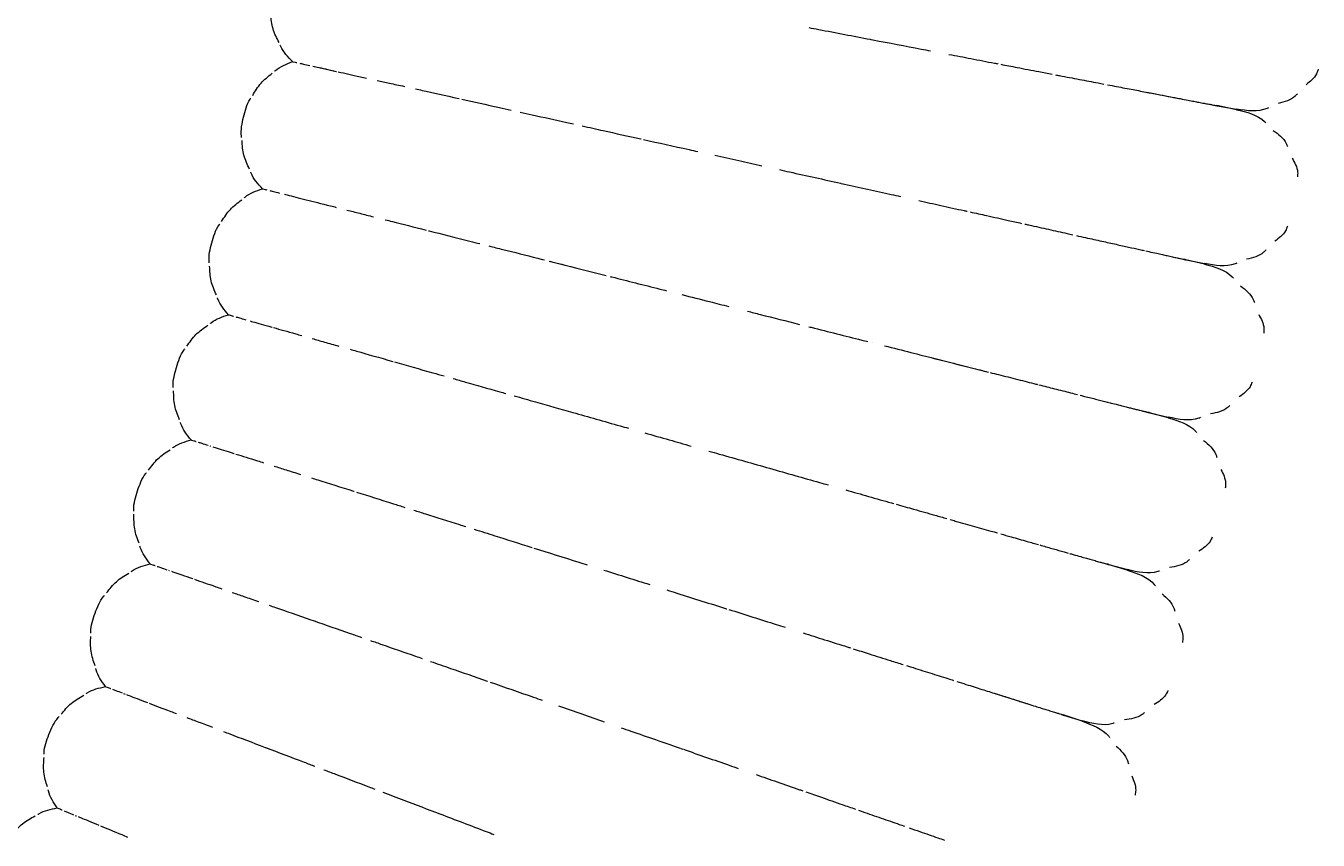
# Model space of a CAD drawing. Extents: x -360 to 379, y -342 to 365.
# Drawn here: x 57.25 to 72.05, y -156.13 to -146.8 of the extents above; entities that cross this region are included whole.
import ezdxf

# ---------------------------------------------------------------- set-up
doc = ezdxf.new("R2010")
doc.units = 0
doc.layers.get('0').update_dxf_attribs({"linetype": 'CONTINUOUS'})

msp = doc.modelspace()

# ---------------------------------------------------------------- linework, layer by layer
at = {"color": 7, "linetype": 'CONTINUOUS'}
for p, q in [((66.93, -146.96), (66.952, -146.964)), ((60.538, -147.266), (60.792, -147.323)), ((68.397, -147.241), (68.397, -147.241)), ((69.619, -147.475), (69.619, -147.475)), ((70.093, -147.565), (70.437, -147.631)), ((71.117, -147.765), (70.894, -147.718)), ((70.896, -147.719), (71.118, -147.758)), ((71.503, -147.742), (71.503, -147.742)), ((71.117, -147.765), (71.117, -147.765)), ((66.59, -148.608), (66.611, -148.613)), ((60.013, -148.683), (60.015, -148.683)), ((68.048, -148.931), (68.048, -148.931)), ((63.153, -149.475), (63.192, -149.485)), ((63.246, -149.499), (63.897, -149.663)), ((70.751, -149.534), (70.537, -149.483)), ((70.542, -149.484), (70.753, -149.527)), ((70.598, -149.495), (70.598, -149.495)), ((70.598, -149.497), (70.598, -149.497)), ((71.138, -149.523), (71.138, -149.523)), ((71.099, -149.701), (71.099, -149.701)), ((66.952, -150.434), (66.952, -150.434)), ((67.652, -150.611), (68.277, -150.769)), ((68.844, -150.912), (68.844, -150.912)), ((69.656, -151.117), (69.657, -151.117)), ((70.107, -151.231), (70.336, -151.285)), ((70.335, -151.292), (70.122, -151.235)), ((70.182, -151.251), (70.182, -151.251)), ((70.183, -151.249), (70.183, -151.249)), ((70.722, -151.292), (70.722, -151.292)), ((70.677, -151.469), (70.677, -151.469)), ((59.356, -151.613), (59.365, -151.616)), ((67.204, -152.278), (67.204, -152.278)), ((58.883, -153.038), (58.892, -153.042)), ((69.867, -153.037), (69.649, -152.971)), ((69.652, -152.972), (69.869, -153.03)), ((69.716, -152.989), (69.716, -152.989)), ((69.716, -152.991), (69.716, -152.991)), ((70.254, -153.048), (70.254, -153.048)), ((70.204, -153.224), (70.204, -153.224)), ((60.525, -153.609), (60.566, -153.623)), ((66.708, -153.931), (66.708, -153.931)), ((68.355, -154.45), (68.689, -154.556)), ((69.349, -154.767), (69.132, -154.695)), ((69.135, -154.696), (69.351, -154.761)), ((69.735, -154.79), (69.735, -154.79)), ((69.68, -154.964), (69.68, -154.964)), ((59.994, -155.068), (60.034, -155.083)), ((64.754, -155.079), (64.775, -155.086))]:
    msp.add_line(p, q, dxfattribs=at)
at = {"color": 7, "linetype": 'CONTINUOUS', "flags": 128}
for points in [[(59.626, -150.129), (59.628, -150.129), (59.63, -150.13)], [(59.196, -151.563), (59.198, -151.563), (59.201, -151.564)], [(58.726, -152.984), (58.728, -152.984), (58.73, -152.985)], [(58.214, -154.39), (58.216, -154.391), (58.218, -154.392)], [(58.37, -154.45), (58.379, -154.453), (58.386, -154.456)], [(57.661, -155.781), (57.663, -155.782), (57.665, -155.783)], [(57.815, -155.845), (57.824, -155.849), (57.831, -155.852)]]:
    msp.add_lwpolyline(points, dxfattribs=at)
at = {"color": 7, "linetype": 'CONTINUOUS'}
for points, knots in [([(60.151, -146.996), (60.124, -146.944), (60.072, -146.841), (60.06, -146.727), (60.054, -146.67)], [0, 0, 0, 0, 0.50285, 1, 1, 1, 1]), ([(66.218, -146.824), (66.257, -146.831), (66.493, -146.876), (66.732, -146.922), (66.925, -146.959), (66.926, -146.959)], [0, 0, 0, 0, 0.1614857, 0.9933419, 1, 1, 1, 1]), ([(66.953, -146.965), (67.14, -147), (67.365, -147.043), (67.577, -147.084), (67.613, -147.091)], [0, 0, 0, 0, 0.832487, 1, 1, 1, 1]), ([(60.304, -147.214), (60.252, -147.16), (60.197, -147.103), (60.166, -147.031), (60.164, -147.027)], [0, 0, 0, 0, 0.941576, 1, 1, 1, 1]), ([(67.825, -147.131), (67.909, -147.147), (68.087, -147.181), (68.271, -147.217), (68.371, -147.236), (68.384, -147.238)], [0, 0, 0, 0, 0.440217, 0.928285, 1, 1, 1, 1]), ([(60.098, -147.325), (60.102, -147.322), (60.16, -147.27), (60.234, -147.241), (60.304, -147.214)], [0, 0, 0, 0, 0.058424, 1, 1, 1, 1]), ([(60.304, -147.214), (60.305, -147.215), (60.308, -147.215), (60.348, -147.224), (60.355, -147.225)], [0, 0, 0, 0, 0.8274, 1, 1, 1, 1]), ([(60.388, -147.233), (60.4, -147.235), (60.424, -147.241), (60.476, -147.252), (60.503, -147.258)], [0, 0, 0, 0, 0.4836926, 1, 1, 1, 1]), ([(60.557, -147.27), (60.567, -147.272), (60.628, -147.286), (60.714, -147.305), (60.807, -147.326), (60.809, -147.326)], [0, 0, 0, 0, 0.155416, 0.988095, 1, 1, 1, 1]), ([(68.418, -147.245), (68.48, -147.257), (68.629, -147.285), (68.826, -147.323), (68.957, -147.348), (69.008, -147.358)], [0, 0, 0, 0, 0.30616, 0.7283666, 1, 1, 1, 1]), ([(72.054, -147.302), (72.048, -147.32), (72.024, -147.393), (71.962, -147.441), (71.916, -147.478)], [0, 0, 0, 0, 0.252425, 1, 1, 1, 1]), ([(59.848, -147.602), (59.877, -147.553), (59.936, -147.454), (60.027, -147.383), (60.073, -147.348)], [0, 0, 0, 0, 0.49715, 1, 1, 1, 1]), ([(60.829, -147.331), (60.907, -147.348), (61.002, -147.369), (61.129, -147.397), (61.153, -147.403)], [0, 0, 0, 0, 0.810091, 1, 1, 1, 1]), ([(61.276, -147.43), (61.321, -147.44), (61.413, -147.46), (61.527, -147.485), (61.586, -147.498)], [0, 0, 0, 0, 0.487683, 1, 1, 1, 1]), ([(69.044, -147.365), (69.06, -147.368), (69.155, -147.386), (69.319, -147.417), (69.488, -147.45), (69.577, -147.467), (69.599, -147.471)], [0, 0, 0, 0, 0.079473, 0.476421, 0.870954, 1, 1, 1, 1]), ([(61.715, -147.527), (61.739, -147.532), (61.888, -147.565), (62.057, -147.603), (62.212, -147.637), (62.214, -147.638)], [0, 0, 0, 0, 0.1606027, 0.9898811, 1, 1, 1, 1]), ([(69.64, -147.479), (69.676, -147.485), (69.778, -147.505), (69.931, -147.534), (70.097, -147.566), (70.24, -147.593), (70.349, -147.614), (70.407, -147.625), (70.427, -147.629)], [0, 0, 0, 0, 0.1138254, 0.3316715, 0.5363807, 0.7280406, 0.9067355, 1, 1, 1, 1]), ([(71.817, -147.582), (71.808, -147.591), (71.752, -147.653), (71.668, -147.675), (71.597, -147.694)], [0, 0, 0, 0, 0.152317, 1, 1, 1, 1]), ([(59.743, -147.85), (59.761, -147.777), (59.78, -147.7), (59.825, -147.635), (59.828, -147.631)], [0, 0, 0, 0, 0.938693, 1, 1, 1, 1]), ([(62.243, -147.644), (62.383, -147.675), (62.564, -147.715), (62.764, -147.76), (62.809, -147.77)], [0, 0, 0, 0, 0.774165, 1, 1, 1, 1]), ([(70.443, -147.632), (70.453, -147.634), (70.497, -147.643), (70.559, -147.655), (70.63, -147.668), (70.691, -147.68), (70.748, -147.691), (70.799, -147.7), (70.839, -147.708), (70.864, -147.713), (70.88, -147.716), (70.889, -147.718), (70.894, -147.719), (70.895, -147.719), (70.896, -147.719)], [0, 0, 0, 0, 0.0480637, 0.2005773, 0.3207763, 0.4297722, 0.5574432, 0.6851486, 0.7909405, 0.8749479, 0.9216684, 0.9594603, 0.9832382, 1, 1, 1, 1]), ([(71.487, -147.743), (71.481, -147.745), (71.368, -147.796), (71.24, -147.777), (71.118, -147.758)], [0, 0, 0, 0, 0.05147, 1, 1, 1, 1]), ([(59.721, -148.083), (59.72, -148.078), (59.709, -148), (59.727, -147.923), (59.743, -147.85)], [0, 0, 0, 0, 0.061307, 1, 1, 1, 1]), ([(62.914, -147.793), (62.96, -147.803), (63.131, -147.841), (63.336, -147.886), (63.499, -147.923), (63.524, -147.928)], [0, 0, 0, 0, 0.233802, 0.881712, 1, 1, 1, 1]), ([(71.117, -147.765), (71.237, -147.792), (71.363, -147.821), (71.449, -147.91), (71.453, -147.915)], [0, 0, 0, 0, 0.9488845, 1, 1, 1, 1]), ([(63.624, -147.95), (63.704, -147.968), (63.923, -148.017), (64.15, -148.067), (64.299, -148.1), (64.3, -148.1)], [0, 0, 0, 0, 0.3625156, 0.9941981, 1, 1, 1, 1]), ([(71.539, -148.001), (71.598, -148.045), (71.667, -148.096), (71.697, -148.175), (71.701, -148.187)], [0, 0, 0, 0, 0.847683, 1, 1, 1, 1]), ([(59.812, -148.446), (59.788, -148.394), (59.738, -148.29), (59.73, -148.175), (59.726, -148.118)], [0, 0, 0, 0, 0.50285, 1, 1, 1, 1]), ([(64.325, -148.106), (64.498, -148.144), (64.704, -148.19), (64.914, -148.236), (64.948, -148.244)], [0, 0, 0, 0, 0.841155, 1, 1, 1, 1]), ([(65.141, -148.287), (65.233, -148.307), (65.413, -148.347), (65.593, -148.387), (65.682, -148.406)], [0, 0, 0, 0, 0.511183, 1, 1, 1, 1]), ([(71.755, -148.32), (71.784, -148.371), (71.824, -148.439), (71.819, -148.515), (71.818, -148.534)], [0, 0, 0, 0, 0.747575, 1, 1, 1, 1]), ([(59.959, -148.669), (59.908, -148.614), (59.855, -148.555), (59.827, -148.482), (59.825, -148.478)], [0, 0, 0, 0, 0.941576, 1, 1, 1, 1]), ([(65.883, -148.451), (65.921, -148.46), (66.156, -148.512), (66.393, -148.564), (66.585, -148.607), (66.587, -148.607)], [0, 0, 0, 0, 0.162427, 0.994255, 1, 1, 1, 1]), ([(66.61, -148.612), (66.797, -148.654), (67.022, -148.704), (67.234, -148.751), (67.269, -148.758)], [0, 0, 0, 0, 0.834438, 1, 1, 1, 1]), ([(59.75, -148.774), (59.754, -148.771), (59.813, -148.72), (59.888, -148.694), (59.959, -148.669)], [0, 0, 0, 0, 0.058424, 1, 1, 1, 1]), ([(59.959, -148.669), (59.961, -148.67), (59.963, -148.67), (60.003, -148.68), (60.009, -148.682)], [0, 0, 0, 0, 0.831044, 1, 1, 1, 1]), ([(60.043, -148.69), (60.055, -148.693), (60.079, -148.699), (60.13, -148.712), (60.156, -148.719)], [0, 0, 0, 0, 0.49462, 1, 1, 1, 1]), ([(60.212, -148.733), (60.222, -148.736), (60.283, -148.751), (60.459, -148.795), (60.649, -148.843), (60.784, -148.877), (60.805, -148.883)], [0, 0, 0, 0, 0.081612, 0.499396, 0.918524, 1, 1, 1, 1]), ([(59.492, -149.044), (59.523, -148.995), (59.585, -148.899), (59.677, -148.83), (59.724, -148.796)], [0, 0, 0, 0, 0.49715, 1, 1, 1, 1]), ([(60.927, -148.914), (60.975, -148.926), (61.066, -148.949), (61.179, -148.977), (61.233, -148.991)], [0, 0, 0, 0, 0.520457, 1, 1, 1, 1]), ([(67.479, -148.805), (67.564, -148.824), (67.741, -148.863), (67.924, -148.904), (68.023, -148.925), (68.035, -148.928)], [0, 0, 0, 0, 0.441884, 0.929899, 1, 1, 1, 1]), ([(59.38, -149.288), (59.4, -149.216), (59.422, -149.139), (59.468, -149.076), (59.471, -149.072)], [0, 0, 0, 0, 0.938693, 1, 1, 1, 1]), ([(61.367, -149.025), (61.394, -149.031), (61.534, -149.067), (61.7, -149.109), (61.834, -149.143)], [0, 0, 0, 0, 0.191258, 1, 1, 1, 1]), ([(68.068, -148.936), (68.131, -148.949), (68.28, -148.982), (68.475, -149.026), (68.605, -149.054), (68.655, -149.066)], [0, 0, 0, 0, 0.308384, 0.730598, 1, 1, 1, 1]), ([(68.692, -149.074), (68.708, -149.077), (68.803, -149.098), (68.965, -149.134), (69.133, -149.172), (69.221, -149.191), (69.243, -149.196)], [0, 0, 0, 0, 0.081016, 0.478202, 0.872962, 1, 1, 1, 1]), ([(61.864, -149.15), (61.866, -149.151), (62.01, -149.187), (62.208, -149.237), (62.413, -149.289), (62.451, -149.298)], [0, 0, 0, 0, 0.011005, 0.816756, 1, 1, 1, 1]), ([(69.284, -149.205), (69.319, -149.213), (69.422, -149.236), (69.574, -149.269), (69.738, -149.306), (69.881, -149.337), (69.989, -149.361), (70.046, -149.374), (70.065, -149.378)], [0, 0, 0, 0, 0.115223, 0.333151, 0.537918, 0.729614, 0.908321, 1, 1, 1, 1]), ([(71.702, -149.099), (71.695, -149.117), (71.669, -149.188), (71.606, -149.235), (71.559, -149.27)], [0, 0, 0, 0, 0.252425, 1, 1, 1, 1]), ([(59.351, -149.52), (59.35, -149.515), (59.342, -149.438), (59.361, -149.36), (59.38, -149.288)], [0, 0, 0, 0, 0.061307, 1, 1, 1, 1]), ([(62.555, -149.325), (62.608, -149.338), (62.787, -149.383), (62.993, -149.435), (63.148, -149.474), (63.166, -149.479)], [0, 0, 0, 0, 0.271215, 0.917501, 1, 1, 1, 1]), ([(71.456, -149.371), (71.448, -149.38), (71.39, -149.441), (71.305, -149.46), (71.234, -149.477)], [0, 0, 0, 0, 0.152317, 1, 1, 1, 1]), ([(63.251, -149.5), (63.343, -149.523), (63.554, -149.577), (63.775, -149.632), (63.899, -149.664)], [0, 0, 0, 0, 0.43767, 1, 1, 1, 1]), ([(70.081, -149.382), (70.092, -149.384), (70.136, -149.394), (70.198, -149.408), (70.268, -149.423), (70.329, -149.437), (70.386, -149.449), (70.436, -149.461), (70.476, -149.469), (70.501, -149.475), (70.517, -149.478), (70.525, -149.48), (70.53, -149.481), (70.532, -149.482), (70.533, -149.482), (70.531, -149.482), (70.529, -149.481), (70.528, -149.481), (70.527, -149.481), (70.526, -149.48), (70.525, -149.48), (70.522, -149.48), (70.521, -149.479), (70.52, -149.479)], [0, 0, 0, 0, 0.047801, 0.195248, 0.311488, 0.416872, 0.540417, 0.664001, 0.766301, 0.847444, 0.892686, 0.929185, 0.952262, 0.970106, 0.98265, 0.990588, 0.992673, 0.99353, 0.994308, 0.995057, 0.995831, 0.997637, 1, 1, 1, 1]), ([(71.121, -149.523), (71.116, -149.525), (71.002, -149.573), (70.874, -149.549), (70.753, -149.527)], [0, 0, 0, 0, 0.051116, 1, 1, 1, 1]), ([(59.432, -149.886), (59.409, -149.833), (59.363, -149.728), (59.357, -149.613), (59.355, -149.556)], [0, 0, 0, 0, 0.50285, 1, 1, 1, 1]), ([(70.751, -149.534), (70.87, -149.565), (70.996, -149.598), (71.079, -149.689), (71.084, -149.694)], [0, 0, 0, 0, 0.9485297, 1, 1, 1, 1]), ([(63.943, -149.675), (63.949, -149.676), (64.135, -149.723), (64.352, -149.778), (64.564, -149.831), (64.589, -149.838)], [0, 0, 0, 0, 0.030027, 0.885119, 1, 1, 1, 1]), ([(71.166, -149.782), (71.224, -149.828), (71.292, -149.881), (71.319, -149.96), (71.323, -149.973)], [0, 0, 0, 0, 0.847683, 1, 1, 1, 1]), ([(59.572, -150.113), (59.523, -150.057), (59.471, -149.996), (59.445, -149.923), (59.444, -149.918)], [0, 0, 0, 0, 0.941576, 1, 1, 1, 1]), ([(64.766, -149.882), (64.871, -149.909), (65.05, -149.954), (65.23, -150), (65.304, -150.018)], [0, 0, 0, 0, 0.589337, 1, 1, 1, 1]), ([(59.36, -150.212), (59.364, -150.209), (59.425, -150.16), (59.5, -150.136), (59.572, -150.113)], [0, 0, 0, 0, 0.0584237, 1, 1, 1, 1]), ([(59.572, -150.113), (59.574, -150.114), (59.576, -150.115), (59.615, -150.126), (59.622, -150.128)], [0, 0, 0, 0, 0.828202, 1, 1, 1, 1]), ([(65.516, -150.072), (65.565, -150.084), (65.766, -150.135), (65.964, -150.185), (66.113, -150.223)], [0, 0, 0, 0, 0.243704, 1, 1, 1, 1]), ([(71.373, -150.108), (71.401, -150.159), (71.438, -150.228), (71.432, -150.304), (71.43, -150.323)], [0, 0, 0, 0, 0.747575, 1, 1, 1, 1]), ([(59.094, -150.474), (59.126, -150.427), (59.191, -150.332), (59.286, -150.266), (59.333, -150.233)], [0, 0, 0, 0, 0.4971503, 1, 1, 1, 1]), ([(59.655, -150.137), (59.667, -150.14), (59.69, -150.147), (59.741, -150.162), (59.768, -150.169)], [0, 0, 0, 0, 0.486099, 1, 1, 1, 1]), ([(59.822, -150.184), (59.831, -150.187), (59.892, -150.204), (59.977, -150.228), (60.069, -150.254), (60.07, -150.255)], [0, 0, 0, 0, 0.1571244, 0.9904026, 1, 1, 1, 1]), ([(60.087, -150.259), (60.165, -150.282), (60.26, -150.309), (60.386, -150.344), (60.41, -150.351)], [0, 0, 0, 0, 0.815704, 1, 1, 1, 1]), ([(66.22, -150.25), (66.229, -150.252), (66.435, -150.304), (66.663, -150.362), (66.873, -150.414), (66.897, -150.42)], [0, 0, 0, 0, 0.037748, 0.889358, 1, 1, 1, 1]), ([(60.531, -150.385), (60.576, -150.398), (60.667, -150.424), (60.779, -150.456), (60.835, -150.472)], [0, 0, 0, 0, 0.494902, 1, 1, 1, 1]), ([(58.975, -150.715), (58.997, -150.644), (59.021, -150.568), (59.069, -150.506), (59.072, -150.502)], [0, 0, 0, 0, 0.938693, 1, 1, 1, 1]), ([(60.964, -150.508), (60.988, -150.515), (61.136, -150.557), (61.302, -150.604), (61.455, -150.648), (61.456, -150.648)], [0, 0, 0, 0, 0.164832, 0.994601, 1, 1, 1, 1]), ([(67.087, -150.468), (67.188, -150.494), (67.383, -150.543), (67.655, -150.612), (67.912, -150.677), (68.111, -150.727), (68.221, -150.755), (68.253, -150.763)], [0, 0, 0, 0, 0.2436473, 0.4672965, 0.6893661, 0.9098517, 1, 1, 1, 1]), ([(61.472, -150.652), (61.615, -150.693), (61.797, -150.745), (61.998, -150.802), (62.041, -150.814)], [0, 0, 0, 0, 0.7862591, 1, 1, 1, 1]), ([(58.939, -150.946), (58.939, -150.942), (58.932, -150.864), (58.954, -150.787), (58.975, -150.715)], [0, 0, 0, 0, 0.061307, 1, 1, 1, 1]), ([(62.145, -150.843), (62.192, -150.856), (62.362, -150.905), (62.565, -150.962), (62.724, -151.007), (62.747, -151.014)], [0, 0, 0, 0, 0.241914, 0.889682, 1, 1, 1, 1]), ([(68.298, -150.774), (68.329, -150.782), (68.438, -150.809), (68.612, -150.853), (68.761, -150.891), (68.832, -150.909), (68.838, -150.91)], [0, 0, 0, 0, 0.160534, 0.565887, 0.968263, 1, 1, 1, 1]), ([(59.01, -151.315), (58.988, -151.261), (58.945, -151.154), (58.943, -151.039), (58.942, -150.982)], [0, 0, 0, 0, 0.50285, 1, 1, 1, 1]), ([(68.856, -150.915), (68.915, -150.93), (69.042, -150.962), (69.188, -150.999), (69.272, -151.02), (69.298, -151.027)], [0, 0, 0, 0, 0.378734, 0.802287, 1, 1, 1, 1]), ([(71.297, -150.884), (71.29, -150.902), (71.262, -150.973), (71.198, -151.018), (71.15, -151.052)], [0, 0, 0, 0, 0.252425, 1, 1, 1, 1]), ([(62.843, -151.041), (62.925, -151.064), (63.143, -151.126), (63.549, -151.241), (63.905, -151.342), (64.121, -151.403), (64.152, -151.412)], [0, 0, 0, 0, 0.194433, 0.52231, 0.93108, 1, 1, 1, 1]), ([(69.329, -151.034), (69.346, -151.039), (69.413, -151.056), (69.516, -151.081), (69.606, -151.104), (69.647, -151.115), (69.652, -151.116)], [0, 0, 0, 0, 0.139997, 0.561078, 0.951274, 1, 1, 1, 1]), ([(69.661, -151.118), (69.688, -151.125), (69.746, -151.14), (69.818, -151.158), (69.88, -151.173), (69.928, -151.186), (69.972, -151.197), (70.008, -151.206), (70.036, -151.213), (70.057, -151.218), (70.074, -151.222), (70.087, -151.226), (70.098, -151.229), (70.109, -151.231), (70.117, -151.233), (70.118, -151.233), (70.116, -151.233), (70.115, -151.233), (70.114, -151.232), (70.113, -151.232), (70.111, -151.232), (70.11, -151.232), (70.108, -151.231), (70.107, -151.231), (70.106, -151.23)], [0, 0, 0, 0, 0.1206461, 0.2641937, 0.3659746, 0.459036, 0.5434142, 0.6408817, 0.700539, 0.7543949, 0.8024679, 0.8447763, 0.8813394, 0.9121778, 0.9688899, 0.9849808, 0.9901067, 0.9920051, 0.9935241, 0.9944995, 0.9953988, 0.9963201, 0.9973554, 1, 1, 1, 1]), ([(71.044, -151.15), (71.035, -151.159), (70.976, -151.217), (70.891, -151.234), (70.819, -151.249)], [0, 0, 0, 0, 0.152317, 1, 1, 1, 1]), ([(70.335, -151.292), (70.453, -151.326), (70.577, -151.363), (70.658, -151.456), (70.662, -151.461)], [0, 0, 0, 0, 0.94853, 1, 1, 1, 1]), ([(70.705, -151.291), (70.699, -151.294), (70.584, -151.338), (70.457, -151.311), (70.336, -151.285)], [0, 0, 0, 0, 0.05147, 1, 1, 1, 1]), ([(59.143, -151.546), (59.096, -151.488), (59.046, -151.426), (59.022, -151.352), (59.02, -151.347)], [0, 0, 0, 0, 0.941576, 1, 1, 1, 1]), ([(58.929, -151.638), (58.932, -151.635), (58.995, -151.589), (59.071, -151.567), (59.143, -151.546)], [0, 0, 0, 0, 0.058424, 1, 1, 1, 1]), ([(59.143, -151.546), (59.145, -151.546), (59.147, -151.547), (59.186, -151.559), (59.193, -151.562)], [0, 0, 0, 0, 0.827489, 1, 1, 1, 1]), ([(59.225, -151.572), (59.237, -151.575), (59.26, -151.583), (59.311, -151.599), (59.337, -151.607)], [0, 0, 0, 0, 0.48396, 1, 1, 1, 1]), ([(64.34, -151.466), (64.433, -151.492), (64.61, -151.542), (64.788, -151.593), (64.872, -151.617)], [0, 0, 0, 0, 0.5286633, 1, 1, 1, 1]), ([(70.742, -151.552), (70.798, -151.599), (70.865, -151.655), (70.89, -151.735), (70.893, -151.747)], [0, 0, 0, 0, 0.847683, 1, 1, 1, 1]), ([(58.655, -151.893), (58.689, -151.846), (58.756, -151.753), (58.853, -151.69), (58.901, -151.659)], [0, 0, 0, 0, 0.4971503, 1, 1, 1, 1]), ([(59.39, -151.624), (59.4, -151.627), (59.46, -151.646), (59.544, -151.672), (59.635, -151.701), (59.636, -151.701)], [0, 0, 0, 0, 0.155606, 0.988352, 1, 1, 1, 1]), ([(59.656, -151.708), (59.732, -151.732), (59.826, -151.761), (59.95, -151.8), (59.973, -151.808)], [0, 0, 0, 0, 0.810716, 1, 1, 1, 1]), ([(65.073, -151.674), (65.113, -151.685), (65.348, -151.751), (65.774, -151.872), (66.192, -151.991), (66.408, -152.052), (66.44, -152.061)], [0, 0, 0, 0, 0.086163, 0.502788, 0.925651, 1, 1, 1, 1]), ([(60.093, -151.845), (60.137, -151.859), (60.227, -151.888), (60.339, -151.923), (60.395, -151.941)], [0, 0, 0, 0, 0.488487, 1, 1, 1, 1]), ([(70.94, -151.883), (70.966, -151.936), (71.001, -152.006), (70.992, -152.081), (70.99, -152.1)], [0, 0, 0, 0, 0.747575, 1, 1, 1, 1]), ([(58.529, -152.13), (58.553, -152.059), (58.579, -151.984), (58.629, -151.924), (58.632, -151.92)], [0, 0, 0, 0, 0.938693, 1, 1, 1, 1]), ([(60.522, -151.981), (60.546, -151.988), (60.691, -152.034), (60.856, -152.086), (61.008, -152.134), (61.009, -152.134)], [0, 0, 0, 0, 0.161072, 0.990398, 1, 1, 1, 1]), ([(58.487, -152.36), (58.486, -152.355), (58.482, -152.277), (58.506, -152.201), (58.529, -152.13)], [0, 0, 0, 0, 0.061307, 1, 1, 1, 1]), ([(61.036, -152.143), (61.173, -152.186), (61.351, -152.242), (61.547, -152.304), (61.59, -152.318)], [0, 0, 0, 0, 0.77547, 1, 1, 1, 1]), ([(66.644, -152.119), (66.731, -152.144), (66.909, -152.194), (67.09, -152.246), (67.184, -152.272), (67.194, -152.275)], [0, 0, 0, 0, 0.459376, 0.946662, 1, 1, 1, 1]), ([(67.221, -152.283), (67.288, -152.302), (67.439, -152.344), (67.632, -152.399), (67.755, -152.434), (67.8, -152.447)], [0, 0, 0, 0, 0.332059, 0.753813, 1, 1, 1, 1]), ([(58.546, -152.73), (58.526, -152.676), (58.486, -152.568), (58.488, -152.453), (58.488, -152.396)], [0, 0, 0, 0, 0.5028497, 1, 1, 1, 1]), ([(61.693, -152.35), (61.738, -152.364), (61.905, -152.417), (62.106, -152.48), (62.265, -152.53), (62.289, -152.538)], [0, 0, 0, 0, 0.2346612, 0.882548, 1, 1, 1, 1]), ([(67.84, -152.458), (67.859, -152.464), (67.955, -152.491), (68.118, -152.537), (68.28, -152.583), (68.363, -152.606), (68.38, -152.611)], [0, 0, 0, 0, 0.097557, 0.49705, 0.894001, 1, 1, 1, 1]), ([(62.387, -152.569), (62.465, -152.593), (62.679, -152.661), (62.901, -152.731), (63.047, -152.777), (63.048, -152.777)], [0, 0, 0, 0, 0.363553, 0.994871, 1, 1, 1, 1]), ([(68.419, -152.622), (68.458, -152.634), (68.563, -152.663), (68.708, -152.704), (68.809, -152.733), (68.852, -152.745)], [0, 0, 0, 0, 0.251875, 0.673981, 1, 1, 1, 1]), ([(58.673, -152.965), (58.627, -152.906), (58.579, -152.842), (58.557, -152.768), (58.556, -152.763)], [0, 0, 0, 0, 0.941576, 1, 1, 1, 1]), ([(68.867, -152.749), (68.871, -152.751), (68.927, -152.766), (69.019, -152.793), (69.122, -152.822), (69.174, -152.837), (69.19, -152.841)], [0, 0, 0, 0, 0.03889, 0.452716, 0.838014, 1, 1, 1, 1]), ([(70.841, -152.658), (70.833, -152.675), (70.803, -152.745), (70.737, -152.788), (70.689, -152.82)], [0, 0, 0, 0, 0.2524251, 1, 1, 1, 1]), ([(63.069, -152.784), (63.239, -152.837), (63.441, -152.901), (63.648, -152.966), (63.68, -152.976)], [0, 0, 0, 0, 0.8427331, 1, 1, 1, 1]), ([(69.206, -152.846), (69.22, -152.85), (69.266, -152.863), (69.33, -152.881), (69.398, -152.9), (69.457, -152.917), (69.513, -152.933), (69.562, -152.947), (69.6, -152.957), (69.623, -152.964), (69.636, -152.968), (69.643, -152.969), (69.648, -152.971), (69.651, -152.972), (69.652, -152.972), (69.651, -152.972), (69.649, -152.971), (69.647, -152.971), (69.646, -152.97), (69.645, -152.97), (69.644, -152.97), (69.642, -152.969), (69.641, -152.969), (69.64, -152.969)], [0, 0, 0, 0, 0.0621, 0.209111, 0.326432, 0.430843, 0.554495, 0.678957, 0.781018, 0.860812, 0.892571, 0.91986, 0.942698, 0.967087, 0.98367, 0.99041, 0.992754, 0.994552, 0.995325, 0.996082, 0.996881, 0.997778, 1, 1, 1, 1]), ([(70.58, -152.915), (70.571, -152.924), (70.51, -152.981), (70.424, -152.996), (70.352, -153.008)], [0, 0, 0, 0, 0.152317, 1, 1, 1, 1]), ([(58.175, -153.298), (58.21, -153.252), (58.28, -153.161), (58.378, -153.101), (58.428, -153.071)], [0, 0, 0, 0, 0.49715, 1, 1, 1, 1]), ([(58.456, -153.051), (58.46, -153.049), (58.523, -153.004), (58.6, -152.984), (58.673, -152.965)], [0, 0, 0, 0, 0.058424, 1, 1, 1, 1]), ([(58.673, -152.965), (58.674, -152.966), (58.677, -152.967), (58.715, -152.98), (58.722, -152.982)], [0, 0, 0, 0, 0.8271845, 1, 1, 1, 1]), ([(58.754, -152.994), (58.766, -152.997), (58.789, -153.006), (58.839, -153.023), (58.865, -153.032)], [0, 0, 0, 0, 0.483047, 1, 1, 1, 1]), ([(58.918, -153.05), (58.927, -153.054), (58.986, -153.074), (59.069, -153.103), (59.16, -153.135), (59.161, -153.135)], [0, 0, 0, 0, 0.154958, 0.987476, 1, 1, 1, 1]), ([(63.869, -153.036), (63.959, -153.064), (64.134, -153.12), (64.311, -153.175), (64.397, -153.202)], [0, 0, 0, 0, 0.512924, 1, 1, 1, 1]), ([(69.867, -153.037), (69.984, -153.075), (70.108, -153.115), (70.185, -153.211), (70.189, -153.216)], [0, 0, 0, 0, 0.948884, 1, 1, 1, 1]), ([(70.237, -153.047), (70.231, -153.049), (70.115, -153.09), (69.988, -153.059), (69.869, -153.03)], [0, 0, 0, 0, 0.05147, 1, 1, 1, 1]), ([(59.182, -153.142), (59.257, -153.168), (59.349, -153.2), (59.471, -153.243), (59.495, -153.251)], [0, 0, 0, 0, 0.8085852, 1, 1, 1, 1]), ([(58.042, -153.531), (58.068, -153.461), (58.096, -153.387), (58.148, -153.328), (58.151, -153.324)], [0, 0, 0, 0, 0.938693, 1, 1, 1, 1]), ([(59.614, -153.292), (59.657, -153.307), (59.746, -153.338), (59.856, -153.377), (59.913, -153.396)], [0, 0, 0, 0, 0.485746, 1, 1, 1, 1]), ([(64.593, -153.264), (64.631, -153.276), (64.861, -153.349), (65.093, -153.422), (65.28, -153.481), (65.281, -153.481)], [0, 0, 0, 0, 0.1633538, 0.9951368, 1, 1, 1, 1]), ([(70.267, -153.309), (70.322, -153.358), (70.387, -153.415), (70.409, -153.496), (70.412, -153.508)], [0, 0, 0, 0, 0.847683, 1, 1, 1, 1]), ([(60.038, -153.44), (60.061, -153.448), (60.204, -153.498), (60.368, -153.554), (60.519, -153.607), (60.521, -153.608)], [0, 0, 0, 0, 0.159469, 0.988607, 1, 1, 1, 1]), ([(65.301, -153.487), (65.485, -153.545), (65.705, -153.615), (65.913, -153.681), (65.948, -153.691)], [0, 0, 0, 0, 0.836305, 1, 1, 1, 1]), ([(57.993, -153.76), (57.993, -153.755), (57.991, -153.677), (58.017, -153.602), (58.042, -153.531)], [0, 0, 0, 0, 0.061307, 1, 1, 1, 1]), ([(60.551, -153.618), (60.685, -153.665), (60.86, -153.725), (61.052, -153.792), (61.096, -153.808)], [0, 0, 0, 0, 0.770894, 1, 1, 1, 1]), ([(70.455, -153.646), (70.479, -153.699), (70.512, -153.77), (70.502, -153.845), (70.499, -153.864)], [0, 0, 0, 0, 0.747575, 1, 1, 1, 1]), ([(58.042, -154.132), (58.023, -154.077), (57.986, -153.968), (57.991, -153.853), (57.994, -153.796)], [0, 0, 0, 0, 0.50285, 1, 1, 1, 1]), ([(66.153, -153.756), (66.235, -153.782), (66.409, -153.837), (66.588, -153.893), (66.684, -153.923), (66.696, -153.927)], [0, 0, 0, 0, 0.443484, 0.931408, 1, 1, 1, 1]), ([(61.198, -153.843), (61.242, -153.858), (61.407, -153.916), (61.605, -153.984), (61.763, -154.039), (61.788, -154.048)], [0, 0, 0, 0, 0.23161, 0.879529, 1, 1, 1, 1]), ([(66.728, -153.937), (66.79, -153.957), (66.935, -154.003), (67.126, -154.063), (67.252, -154.103), (67.301, -154.118)], [0, 0, 0, 0, 0.310435, 0.732601, 1, 1, 1, 1]), ([(61.886, -154.082), (61.962, -154.109), (62.173, -154.182), (62.393, -154.258), (62.537, -154.308), (62.539, -154.309)], [0, 0, 0, 0, 0.359801, 0.992398, 1, 1, 1, 1]), ([(58.161, -154.37), (58.118, -154.309), (58.071, -154.245), (58.052, -154.169), (58.05, -154.165)], [0, 0, 0, 0, 0.941576, 1, 1, 1, 1]), ([(67.337, -154.129), (67.353, -154.134), (67.446, -154.164), (67.605, -154.214), (67.769, -154.266), (67.855, -154.293), (67.875, -154.299)], [0, 0, 0, 0, 0.082366, 0.479582, 0.874365, 1, 1, 1, 1]), ([(57.942, -154.45), (57.946, -154.447), (58.011, -154.404), (58.088, -154.387), (58.161, -154.37)], [0, 0, 0, 0, 0.058424, 1, 1, 1, 1]), ([(58.161, -154.37), (58.163, -154.371), (58.165, -154.372), (58.203, -154.386), (58.21, -154.389)], [0, 0, 0, 0, 0.8283432, 1, 1, 1, 1]), ([(58.242, -154.401), (58.253, -154.405), (58.276, -154.414), (58.326, -154.433), (58.352, -154.443)], [0, 0, 0, 0, 0.486521, 1, 1, 1, 1]), ([(62.568, -154.319), (62.733, -154.377), (62.93, -154.445), (63.132, -154.515), (63.165, -154.527)], [0, 0, 0, 0, 0.836908, 1, 1, 1, 1]), ([(67.916, -154.312), (67.951, -154.323), (68.051, -154.355), (68.2, -154.402), (68.362, -154.452), (68.501, -154.496), (68.606, -154.529), (68.661, -154.547), (68.679, -154.553)], [0, 0, 0, 0, 0.116613, 0.335166, 0.540461, 0.732587, 0.91163, 1, 1, 1, 1]), ([(57.654, -154.688), (57.69, -154.644), (57.763, -154.555), (57.863, -154.498), (57.913, -154.469)], [0, 0, 0, 0, 0.49715, 1, 1, 1, 1]), ([(58.404, -154.463), (58.413, -154.466), (58.472, -154.489), (58.555, -154.52), (58.644, -154.554), (58.645, -154.554)], [0, 0, 0, 0, 0.1574245, 0.9908073, 1, 1, 1, 1]), ([(68.695, -154.557), (68.706, -154.561), (68.749, -154.575), (68.81, -154.594), (68.879, -154.616), (68.938, -154.634), (68.994, -154.652), (69.043, -154.667), (69.081, -154.679), (69.106, -154.687), (69.121, -154.692), (69.129, -154.694), (69.134, -154.696), (69.135, -154.696), (69.135, -154.696)], [0, 0, 0, 0, 0.0522786, 0.2041869, 0.3240041, 0.4325773, 0.5599646, 0.6873158, 0.7925282, 0.8757332, 0.9224622, 0.9598738, 0.9838847, 1, 1, 1, 1]), ([(70.333, -154.417), (70.325, -154.434), (70.293, -154.503), (70.226, -154.544), (70.176, -154.575)], [0, 0, 0, 0, 0.252425, 1, 1, 1, 1]), ([(58.661, -154.56), (58.737, -154.589), (58.83, -154.625), (58.953, -154.671), (58.975, -154.68)], [0, 0, 0, 0, 0.816689, 1, 1, 1, 1]), ([(63.353, -154.592), (63.441, -154.623), (63.615, -154.683), (63.789, -154.744), (63.876, -154.774)], [0, 0, 0, 0, 0.5063584, 1, 1, 1, 1]), ([(70.065, -154.667), (70.056, -154.675), (69.993, -154.73), (69.907, -154.742), (69.834, -154.753)], [0, 0, 0, 0, 0.152317, 1, 1, 1, 1]), ([(57.514, -154.918), (57.543, -154.848), (57.573, -154.775), (57.627, -154.718), (57.63, -154.714)], [0, 0, 0, 0, 0.938693, 1, 1, 1, 1]), ([(59.093, -154.725), (59.137, -154.741), (59.225, -154.775), (59.334, -154.816), (59.389, -154.837)], [0, 0, 0, 0, 0.496161, 1, 1, 1, 1]), ([(64.069, -154.841), (64.106, -154.854), (64.333, -154.933), (64.562, -155.012), (64.748, -155.077), (64.75, -155.078)], [0, 0, 0, 0, 0.159802, 0.991664, 1, 1, 1, 1]), ([(69.349, -154.767), (69.465, -154.809), (69.587, -154.852), (69.662, -154.95), (69.666, -154.955)], [0, 0, 0, 0, 0.9488845, 1, 1, 1, 1]), ([(69.718, -154.788), (69.712, -154.79), (69.595, -154.828), (69.469, -154.794), (69.351, -154.761)], [0, 0, 0, 0, 0.0511155, 1, 1, 1, 1]), ([(57.459, -155.145), (57.459, -155.14), (57.459, -155.062), (57.488, -154.988), (57.514, -154.918)], [0, 0, 0, 0, 0.061307, 1, 1, 1, 1]), ([(59.514, -154.885), (59.538, -154.894), (59.681, -154.949), (59.843, -155.01), (59.991, -155.067), (59.992, -155.067)], [0, 0, 0, 0, 0.165576, 0.995456, 1, 1, 1, 1]), ([(60.005, -155.072), (60.145, -155.125), (60.323, -155.193), (60.519, -155.267), (60.561, -155.283)], [0, 0, 0, 0, 0.788519, 1, 1, 1, 1]), ([(64.782, -155.089), (64.959, -155.15), (65.173, -155.225), (65.376, -155.295), (65.41, -155.307)], [0, 0, 0, 0, 0.8288632, 1, 1, 1, 1]), ([(69.74, -155.051), (69.794, -155.101), (69.857, -155.161), (69.877, -155.242), (69.88, -155.254)], [0, 0, 0, 0, 0.847683, 1, 1, 1, 1]), ([(57.496, -155.518), (57.48, -155.463), (57.446, -155.352), (57.454, -155.238), (57.458, -155.181)], [0, 0, 0, 0, 0.5028497, 1, 1, 1, 1]), ([(60.662, -155.322), (60.707, -155.339), (60.873, -155.402), (61.07, -155.477), (61.224, -155.536), (61.246, -155.544)], [0, 0, 0, 0, 0.243484, 0.891256, 1, 1, 1, 1]), ([(65.615, -155.378), (65.695, -155.406), (65.866, -155.465), (66.043, -155.527), (66.139, -155.56), (66.152, -155.565)], [0, 0, 0, 0, 0.437086, 0.925192, 1, 1, 1, 1]), ([(69.918, -155.393), (69.942, -155.447), (69.973, -155.519), (69.96, -155.594), (69.956, -155.613)], [0, 0, 0, 0, 0.747575, 1, 1, 1, 1]), ([(57.609, -155.76), (57.567, -155.698), (57.523, -155.632), (57.505, -155.556), (57.504, -155.551)], [0, 0, 0, 0, 0.941576, 1, 1, 1, 1]), ([(61.339, -155.58), (61.419, -155.61), (61.632, -155.691), (62.027, -155.841), (62.373, -155.973), (62.582, -156.052), (62.611, -156.064)], [0, 0, 0, 0, 0.195602, 0.523334, 0.931943, 1, 1, 1, 1]), ([(66.186, -155.577), (66.245, -155.597), (66.387, -155.647), (66.577, -155.713), (66.703, -155.756), (66.753, -155.774)], [0, 0, 0, 0, 0.3018831, 0.7239973, 1, 1, 1, 1]), ([(57.093, -156.063), (57.13, -156.02), (57.206, -155.933), (57.307, -155.878), (57.358, -155.851)], [0, 0, 0, 0, 0.4971503, 1, 1, 1, 1]), ([(57.388, -155.833), (57.392, -155.831), (57.458, -155.79), (57.536, -155.774), (57.609, -155.76)], [0, 0, 0, 0, 0.058424, 1, 1, 1, 1]), ([(57.609, -155.76), (57.611, -155.761), (57.613, -155.761), (57.651, -155.777), (57.657, -155.78)], [0, 0, 0, 0, 0.828215, 1, 1, 1, 1]), ([(57.689, -155.793), (57.7, -155.798), (57.723, -155.807), (57.772, -155.827), (57.797, -155.838)], [0, 0, 0, 0, 0.4861369, 1, 1, 1, 1]), ([(57.849, -155.859), (57.858, -155.863), (57.916, -155.887), (57.998, -155.921), (58.086, -155.958), (58.087, -155.958)], [0, 0, 0, 0, 0.157151, 0.990439, 1, 1, 1, 1]), ([(66.787, -155.786), (66.802, -155.791), (66.893, -155.822), (67.049, -155.877), (67.212, -155.933), (67.297, -155.963), (67.317, -155.97)], [0, 0, 0, 0, 0.077014, 0.47638, 0.873338, 1, 1, 1, 1]), ([(58.104, -155.965), (58.178, -155.996), (58.27, -156.034), (58.392, -156.084), (58.414, -156.093)], [0, 0, 0, 0, 0.815792, 1, 1, 1, 1]), ([(67.369, -155.988), (67.41, -156.002), (67.525, -156.042), (67.66, -156.089), (67.749, -156.12), (67.775, -156.129)], [0, 0, 0, 0, 0.281228, 0.787761, 1, 1, 1, 1])]:
    msp.add_open_spline(points, degree=3, knots=knots, dxfattribs=at)

doc.saveas('drawing.dxf')
